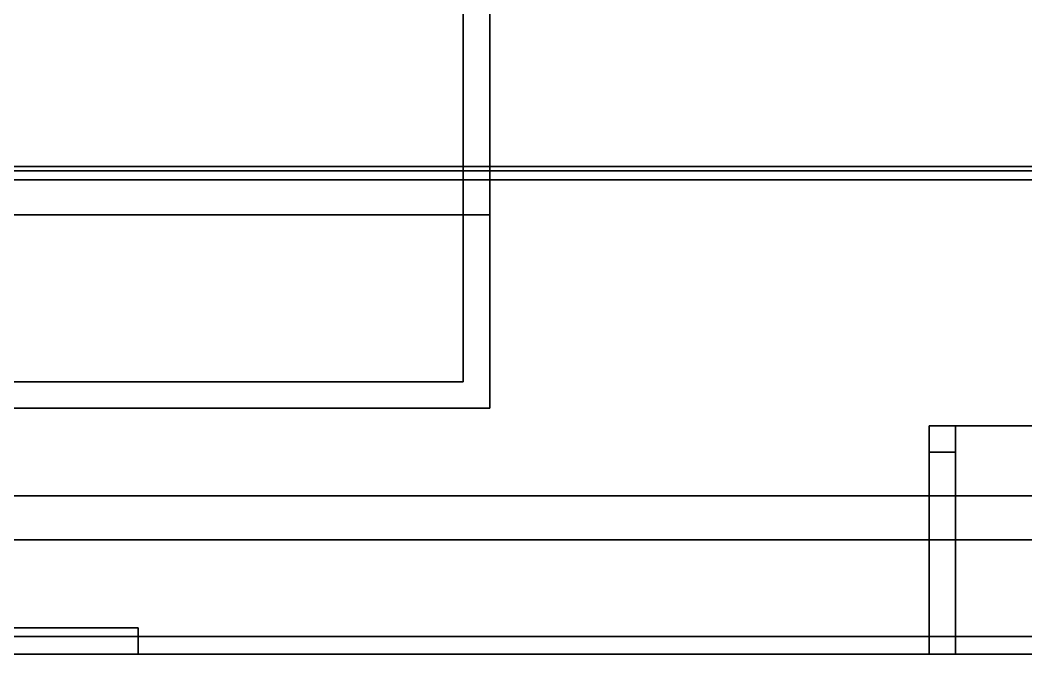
# Model space of a CAD drawing. Header units: millimetres. Extents: x -8000 to 18500, y -500 to 32500.
# Drawn here: x 3466 to 4610, y 210 to 942 of the extents above; entities that cross this region are included whole.
import ezdxf

# ---------------------------------------------------------------- set-up
doc = ezdxf.new("R2010")
doc.units = ezdxf.units.MM
for name, color, linetype in [('3D-COLUMNS', 7, 'Continuous'), ('3D-FINISH', 7, 'Continuous'), ('3D-FURNITURE', 7, 'Continuous'), ('3D-LIGHTS', 7, 'Continuous'), ('3D-ROOF', 7, 'Continuous'), ('3D-SLABS', 7, 'Continuous')]:
    doc.layers.add(name, color=color, linetype=linetype)

msp = doc.modelspace()

# ---------------------------------------------------------------- linework, layer by layer
at = {"layer": '3D-COLUMNS', "color": 7}
for points in [[(0, 0, 3600), (0, 400, 3600), (10000, 400, 3600), (10000, 0, 3600)], [(0, 400, 3600), (0, 400, 3800), (10000, 400, 3800), (10000, 400, 3600)], [(0, 0, 3800), (10000, 0, 3800), (10000, 400, 3800), (0, 400, 3800)]]:
    msp.add_3dface(points, dxfattribs=at)
at = {"layer": '3D-FINISH', "color": 7}
for points in [[(200, 200, 590), (200, 9800, 590), (9800, 9800, 590), (9800, 200, 590)], [(200, 200, 600), (9800, 200, 600), (9800, 9800, 600), (200, 9800, 600)], [(200, 200, 3990), (200, 9800, 3990), (9800, 9800, 3990), (9800, 200, 3990)], [(200, 200, 4000), (9800, 200, 4000), (9800, 9800, 4000), (200, 9800, 4000)]]:
    msp.add_3dface(points, dxfattribs=at)
at = {"layer": '3D-FURNITURE', "color": 7}
for points in [[(1600, 500, 4000), (1600, 1450, 4000), (4000, 1450, 4000), (4000, 500, 4000)], [(1600, 500, 4080), (4000, 500, 4080), (4000, 1450, 4080), (1600, 1450, 4080)], [(4000, 500, 4000), (4000, 1450, 4000), (4000, 1450, 4080), (4000, 500, 4080)], [(3210, 530, 4080), (3210, 1420, 4080), (3970, 1420, 4080), (3970, 530, 4080)], [(3210, 530, 4420), (3970, 530, 4420), (3970, 1420, 4420), (3210, 1420, 4420)], [(3970, 530, 4080), (3970, 1420, 4080), (3970, 1420, 4420), (3970, 530, 4420)], [(1400, 220, 600), (1400, 770, 600), (5800, 770, 600), (5800, 220, 600)], [(1400, 770, 600), (1400, 770, 1040), (5800, 770, 1040), (5800, 770, 600)], [(1400, 220, 1040), (5800, 220, 1040), (5800, 770, 1040), (1400, 770, 1040)], [(1600, 500, 4420), (1600, 720, 4420), (4000, 720, 4420), (4000, 500, 4420)], [(1600, 720, 4420), (1600, 720, 4760), (4000, 720, 4760), (4000, 720, 4420)], [(1600, 500, 4760), (4000, 500, 4760), (4000, 720, 4760), (1600, 720, 4760)], [(4000, 500, 4420), (4000, 720, 4420), (4000, 720, 4760), (4000, 500, 4760)], [(3210, 530, 4080), (3970, 530, 4080), (3970, 530, 4420), (3210, 530, 4420)], [(1600, 500, 4000), (4000, 500, 4000), (4000, 500, 4080), (1600, 500, 4080)], [(1600, 500, 4420), (4000, 500, 4420), (4000, 500, 4760), (1600, 500, 4760)], [(4500, 220, 4000), (4500, 480, 4000), (4530, 480, 4000), (4530, 220, 4000)], [(4500, 480, 4000), (4500, 480, 6200), (4530, 480, 6200), (4530, 480, 4000)], [(4500, 220, 4000), (4500, 220, 6200), (4500, 480, 6200), (4500, 480, 4000)], [(4500, 220, 6200), (4530, 220, 6200), (4530, 480, 6200), (4500, 480, 6200)], [(4500, 450, 4000), (4500, 480, 4000), (4530, 480, 4000), (4530, 450, 4000)], [(4500, 480, 4000), (4500, 480, 6200), (4530, 480, 6200), (4530, 480, 4000)], [(4500, 450, 4000), (4500, 450, 6200), (4500, 480, 6200), (4500, 480, 4000)], [(4500, 450, 6200), (4530, 450, 6200), (4530, 480, 6200), (4500, 480, 6200)], [(4500, 220, 4350), (4500, 480, 4350), (7700, 480, 4350), (7700, 220, 4350)], [(4500, 480, 4350), (4500, 480, 4375), (7700, 480, 4375), (7700, 480, 4350)], [(4500, 220, 4350), (4500, 220, 4375), (4500, 480, 4375), (4500, 480, 4350)], [(4500, 220, 4375), (7700, 220, 4375), (7700, 480, 4375), (4500, 480, 4375)], [(4500, 220, 4800), (4500, 480, 4800), (7700, 480, 4800), (7700, 220, 4800)], [(4500, 480, 4800), (4500, 480, 4825), (7700, 480, 4825), (7700, 480, 4800)], [(4500, 220, 4800), (4500, 220, 4825), (4500, 480, 4825), (4500, 480, 4800)], [(4500, 220, 4825), (7700, 220, 4825), (7700, 480, 4825), (4500, 480, 4825)], [(4500, 220, 5250), (4500, 480, 5250), (7700, 480, 5250), (7700, 220, 5250)], [(4500, 480, 5250), (4500, 480, 5275), (7700, 480, 5275), (7700, 480, 5250)], [(4500, 220, 5250), (4500, 220, 5275), (4500, 480, 5275), (4500, 480, 5250)], [(4500, 220, 5275), (7700, 220, 5275), (7700, 480, 5275), (4500, 480, 5275)], [(4500, 220, 5700), (4500, 480, 5700), (7700, 480, 5700), (7700, 220, 5700)], [(4500, 480, 5700), (4500, 480, 5725), (7700, 480, 5725), (7700, 480, 5700)], [(4500, 220, 5700), (4500, 220, 5725), (4500, 480, 5725), (4500, 480, 5700)], [(4500, 220, 5725), (7700, 220, 5725), (7700, 480, 5725), (4500, 480, 5725)], [(4500, 220, 6150), (4500, 480, 6150), (7700, 480, 6150), (7700, 220, 6150)], [(4500, 480, 6150), (4500, 480, 6175), (7700, 480, 6175), (7700, 480, 6150)], [(4500, 220, 6150), (4500, 220, 6175), (4500, 480, 6175), (4500, 480, 6150)], [(4500, 220, 6175), (7700, 220, 6175), (7700, 480, 6175), (4500, 480, 6175)], [(4530, 220, 4000), (4530, 480, 4000), (4530, 480, 6200), (4530, 220, 6200)], [(4530, 450, 4000), (4530, 480, 4000), (4530, 480, 6200), (4530, 450, 6200)], [(4500, 450, 4000), (4530, 450, 4000), (4530, 450, 6200), (4500, 450, 6200)], [(1400, 220, 1040), (1400, 350, 1040), (5800, 350, 1040), (5800, 220, 1040)], [(1400, 350, 1040), (1400, 350, 1520), (5800, 350, 1520), (5800, 350, 1040)], [(1400, 220, 1520), (5800, 220, 1520), (5800, 350, 1520), (1400, 350, 1520)], [(1800, 220, 5200), (1800, 250, 5200), (3600, 250, 5200), (3600, 220, 5200)], [(1800, 250, 5200), (1800, 250, 6300), (3600, 250, 6300), (3600, 250, 5200)], [(1800, 220, 6300), (3600, 220, 6300), (3600, 250, 6300), (1800, 250, 6300)], [(3600, 220, 5200), (3600, 250, 5200), (3600, 250, 6300), (3600, 220, 6300)], [(1400, 220, 600), (5800, 220, 600), (5800, 220, 1040), (1400, 220, 1040)], [(1400, 220, 1040), (5800, 220, 1040), (5800, 220, 1520), (1400, 220, 1520)], [(1400, 200, 600), (1400, 220, 600), (5800, 220, 600), (5800, 200, 600)], [(1400, 220, 600), (1400, 220, 1520), (5800, 220, 1520), (5800, 220, 600)], [(1400, 200, 1520), (5800, 200, 1520), (5800, 220, 1520), (1400, 220, 1520)], [(1800, 220, 5200), (3600, 220, 5200), (3600, 220, 6300), (1800, 220, 6300)], [(4500, 220, 4000), (4530, 220, 4000), (4530, 220, 6200), (4500, 220, 6200)], [(4500, 220, 4350), (7700, 220, 4350), (7700, 220, 4375), (4500, 220, 4375)], [(4500, 220, 4800), (7700, 220, 4800), (7700, 220, 4825), (4500, 220, 4825)], [(4500, 220, 5250), (7700, 220, 5250), (7700, 220, 5275), (4500, 220, 5275)], [(4500, 220, 5700), (7700, 220, 5700), (7700, 220, 5725), (4500, 220, 5725)], [(4500, 220, 6150), (7700, 220, 6150), (7700, 220, 6175), (4500, 220, 6175)]]:
    msp.add_3dface(points, dxfattribs=at)
at = {"layer": '3D-LIGHTS', "color": 7}
for points in [[(1400, 760, 620), (1400, 775, 620), (5800, 775, 620), (5800, 760, 620)], [(1400, 775, 620), (1400, 775, 632), (5800, 775, 632), (5800, 775, 620)], [(1400, 760, 632), (5800, 760, 632), (5800, 775, 632), (1400, 775, 632)], [(1400, 760, 620), (5800, 760, 620), (5800, 760, 632), (1400, 760, 632)]]:
    msp.add_3dface(points, dxfattribs=at)
at = {"layer": '3D-ROOF', "color": 7}
for points in [[(0, 0, 7000), (0, 10000, 7000), (10000, 10000, 7000), (10000, 0, 7000)], [(0, 0, 7200), (10000, 0, 7200), (10000, 10000, 7200), (0, 10000, 7200)], [(-40, -40, 7780), (-40, 240, 7780), (10040, 240, 7780), (10040, -40, 7780)], [(-40, 240, 7780), (-40, 240, 7830), (10040, 240, 7830), (10040, 240, 7780)], [(-40, -40, 7830), (10040, -40, 7830), (10040, 240, 7830), (-40, 240, 7830)]]:
    msp.add_3dface(points, dxfattribs=at)
at = {"layer": '3D-SLABS', "color": 7}
for points in [[(0, 0), (0, 10000), (10000, 10000), (10000, 0)], [(0, 0, 600), (10000, 0, 600), (10000, 10000, 600), (0, 10000, 600)], [(0, 0, 3800), (0, 4000, 3800), (10000, 4000, 3800), (10000, 0, 3800)], [(0, 0, 4000), (10000, 0, 4000), (10000, 4000, 4000), (0, 4000, 4000)]]:
    msp.add_3dface(points, dxfattribs=at)

doc.saveas('drawing.dxf')
